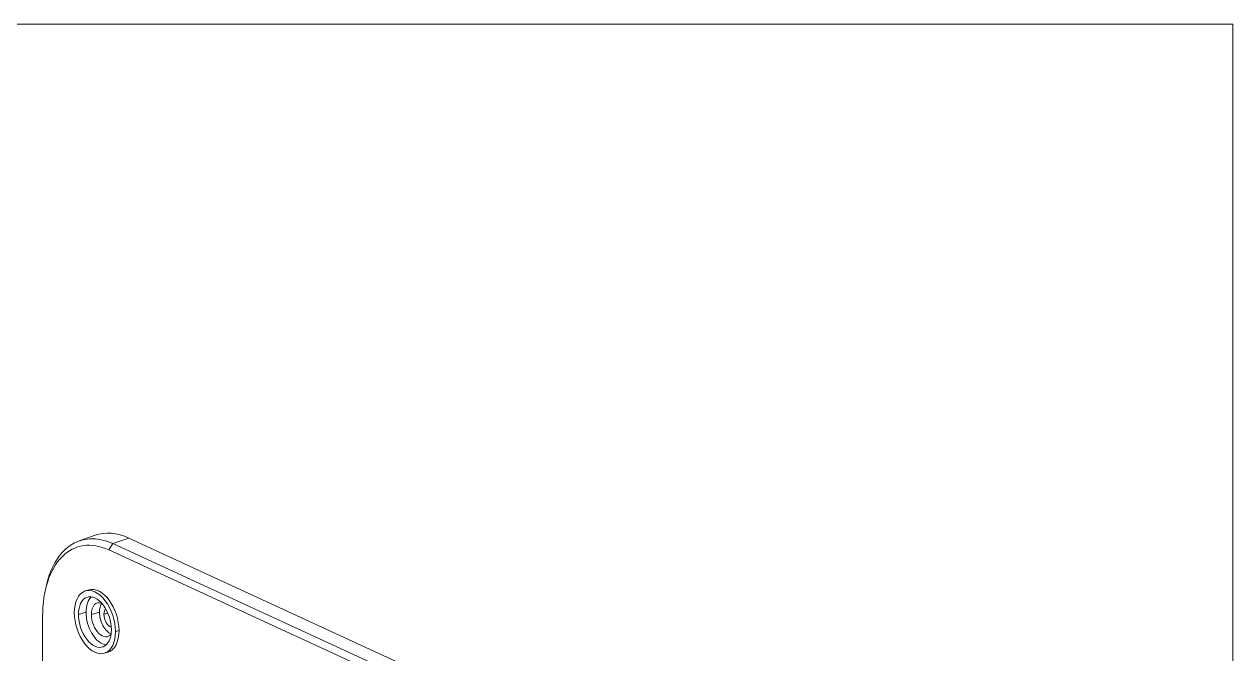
# Model space of a CAD drawing. Header units: millimetres. Extents: x -1304 to 1304, y -904 to 904.
# Drawn here: x -629.1 to -443.6, y 269.5 to 366.2 of the extents above; entities that cross this region are included whole.
import ezdxf

# ---------------------------------------------------------------- set-up
doc = ezdxf.new("R2010")
doc.units = ezdxf.units.MM
doc.header["$MEASUREMENT"] = 0
doc.layers.add('layer 1', color=7, linetype='Continuous')

msp = doc.modelspace()

# ---------------------------------------------------------------- linework, layer by layer
at = {"layer": 'layer 1', "color": 8, "lineweight": 18}
for points in [[(-443.6135, 366.1818), (-443.6135, 366.1818), (-727.1135, 366.1818), (-727.1135, 366.1818)], [(-443.6135, 366.1818), (-443.6135, 366.1818), (-443.6135, 102.5152), (-443.6135, 102.5152)]]:
    msp.add_open_spline(points, degree=3, dxfattribs=at)
at = {"layer": 'layer 1', "color": 155, "lineweight": 18}
for points in [[(-615.4686, 286.4513), (-620.3563, 288.706), (-624.6179, 285.791), (-625.8079, 279.379)], [(-618.1917, 287.7365), (-618.1917, 287.7365), (-620.6398, 286.8717), (-620.6398, 286.8717)], [(-612.9863, 287.3133), (-614.8076, 288.1535), (-616.5991, 288.2991), (-618.1918, 287.7364)], [(-558.0276, 259.9542), (-558.0276, 259.9542), (-615.4686, 286.4513), (-615.4686, 286.4513)], [(-612.9863, 287.3133), (-612.9863, 287.3133), (-555.5453, 260.8162), (-555.5453, 260.8162)], [(-558.6477, 258.9974), (-558.6477, 258.9974), (-616.0887, 285.4945), (-616.0887, 285.4945)], [(-625.808, 279.3789), (-625.808, 279.3789), (-625.9212, 278.7688), (-625.9212, 278.7688)], [(-619.1277, 279.3626), (-619.1277, 279.3626), (-619.6706, 279.1967), (-619.6706, 279.1967)], [(-618.7565, 278.2867), (-619.2757, 277.8242), (-619.5711, 276.9715), (-619.5711, 275.9351)], [(-617.1823, 277.3277), (-618.068, 277.6321), (-618.7505, 276.8612), (-618.7505, 275.5566)], [(-617.145, 277.3143), (-617.3812, 276.9823), (-617.5096, 276.4967), (-617.5096, 275.9357)], [(-616.5676, 276.4739), (-616.7273, 276.2777), (-616.8152, 275.9729), (-616.8152, 275.6154)], [(-626.2263, 275.2853), (-626.2263, 275.2853), (-626.2263, 228.0157), (-626.2263, 228.0157)], [(-616.2058, 269.799), (-615.1639, 270.1173), (-614.5106, 271.3989), (-614.5106, 273.1249)], [(-616.7487, 269.6331), (-616.7487, 269.6331), (-616.2057, 269.799), (-616.2057, 269.799)]]:
    msp.add_open_spline(points, degree=3, dxfattribs=at)
for points, knots in [([(-616.0887, 285.4945), (-618.7773, 286.7347), (-621.3559, 286.3559), (-623.257, 284.4413), (-625.1582, 282.5267), (-626.2263, 279.2332), (-626.2263, 275.2853)], [0, 0, 0, 0, 0.5, 0.5, 0.5, 1, 1, 1, 1]), ([(-615.0536, 272.9591), (-615.0536, 274.6147), (-615.6551, 276.4221), (-616.6316, 277.7004), (-617.6081, 278.9787), (-618.8112, 279.5337), (-619.7877, 279.1563), (-620.7642, 278.7789), (-621.3657, 277.5265), (-621.3657, 275.8708)], [0, 0, 0, 0, 0.33333333, 0.33333333, 0.33333333, 0.66666667, 0.66666667, 0.66666667, 1, 1, 1, 1]), ([(-615.6848, 273.2502), (-615.6848, 274.5748), (-616.166, 276.0207), (-616.9472, 277.0433), (-617.7284, 278.0659), (-618.6909, 278.5099), (-619.4721, 278.208), (-620.2533, 277.9061), (-620.7345, 276.9042), (-620.7345, 275.5796)], [0, 0, 0, 0, 0.33333333, 0.33333333, 0.33333333, 0.66666667, 0.66666667, 0.66666667, 1, 1, 1, 1]), ([(-614.5106, 273.1249), (-614.5106, 274.7456), (-615.0872, 276.5145), (-616.0312, 277.7898), (-616.9751, 279.0651), (-618.1493, 279.6615), (-619.1277, 279.3626)], [0, 0, 0, 0, 0.5, 0.5, 0.5, 1, 1, 1, 1]), ([(-621.3657, 275.8708), (-621.3657, 274.2152), (-620.7642, 272.4078), (-619.7877, 271.1295), (-618.8112, 269.8512), (-617.6081, 269.2962), (-616.6316, 269.6736), (-615.6551, 270.051), (-615.0536, 271.3034), (-615.0536, 272.9591)], [0, 0, 0, 0, 0.33333333, 0.33333333, 0.33333333, 0.66666667, 0.66666667, 0.66666667, 1, 1, 1, 1]), ([(-620.7345, 275.5796), (-620.7345, 274.2551), (-620.2533, 272.8092), (-619.4721, 271.7866), (-618.6909, 270.7639), (-617.7284, 270.32), (-616.9472, 270.6219), (-616.166, 270.9238), (-615.6848, 271.9257), (-615.6848, 273.2502)], [0, 0, 0, 0, 0.33333333, 0.33333333, 0.33333333, 0.66666667, 0.66666667, 0.66666667, 1, 1, 1, 1]), ([(-619.5711, 275.9351), (-619.5711, 274.8108), (-619.2237, 273.5869), (-618.6265, 272.6078), (-618.0293, 271.6286), (-617.2469, 271), (-616.4993, 270.8987)], [0, 0, 0, 0, 0.5, 0.5, 0.5, 1, 1, 1, 1]), ([(-618.7505, 275.5566), (-618.7505, 274.5), (-618.2986, 273.3487), (-617.6212, 272.6798), (-616.9438, 272.0109), (-616.1869, 271.9684), (-615.7299, 272.5737)], [0, 0, 0, 0, 0.5, 0.5, 0.5, 1, 1, 1, 1]), ([(-617.5096, 275.9357), (-617.5096, 275.2468), (-617.3162, 274.4992), (-616.9749, 273.869), (-616.6337, 273.2388), (-616.1748, 272.7818), (-615.7064, 272.6057)], [0, 0, 0, 0, 0.5, 0.5, 0.5, 1, 1, 1, 1]), ([(-616.8152, 275.6154), (-616.8152, 275.1945), (-616.6934, 274.7373), (-616.4802, 274.3577), (-616.2669, 273.978), (-615.9824, 273.7118), (-615.6974, 273.6253)], [0, 0, 0, 0, 0.5, 0.5, 0.5, 1, 1, 1, 1])]:
    msp.add_open_spline(points, degree=3, knots=knots, dxfattribs=at)
at = {"layer": 'layer 1', "color": 155, "lineweight": 13}
for points in [[(-616.0887, 285.4945), (-616.0887, 285.4945), (-615.4686, 286.4513), (-615.4686, 286.4513)], [(-612.9863, 287.3133), (-612.9863, 287.3133), (-615.4686, 286.4513), (-615.4686, 286.4513)], [(-620.7345, 275.5796), (-620.7345, 275.5796), (-619.5711, 275.9351), (-619.5711, 275.9351)], [(-618.7505, 275.5566), (-618.7505, 275.5566), (-617.5096, 275.9357), (-617.5096, 275.9357)], [(-616.8152, 275.6154), (-616.8152, 275.6154), (-616.2267, 275.7953), (-616.2267, 275.7953)], [(-615.0536, 272.9591), (-615.0536, 272.9591), (-614.5106, 273.1249), (-614.5106, 273.1249)]]:
    msp.add_open_spline(points, degree=3, dxfattribs=at)

doc.saveas('drawing.dxf')
